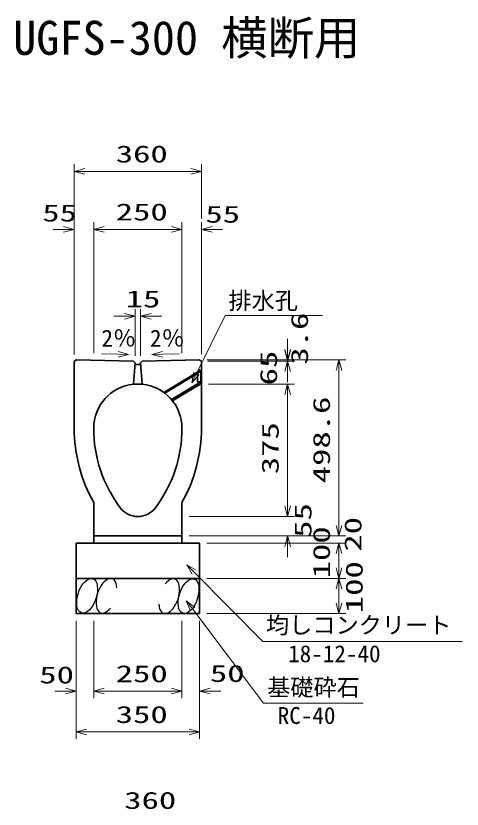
# Model space of a CAD drawing. Units: millimetres on the paper. Extents: x 15 to 1219, y 8 to 859.
# Drawn here: x 399.9 to 463.1, y 502.4 to 614.7 of the extents above; entities that cross this region are included whole.
import ezdxf
from ezdxf.enums import TextEntityAlignment as Align

# ---------------------------------------------------------------- set-up
doc = ezdxf.new("R2010")
doc.units = ezdxf.units.MM
doc.linetypes.add('DASHED', pattern=[7.5, 6, -1.5])
for name, color, linetype, lineweight in [('D-STR-DIM（寸法）', 7, 'Continuous', 13), ('D-STR-HTXT(均しCON-旗)', 7, 'Continuous', 13), ('D-STR-HTXT(基礎砕石-旗)', 7, 'Continuous', 13), ('D-STR-HTXT（WS-旗）', 7, 'Continuous', 13), ('D-STR-STRF(グリ)', 7, 'Continuous', 25), ('D-STR（構造物WS）', 1, 'Continuous', 35), ('D-STR（構造物）', 1, 'Continuous', 35)]:
    doc.layers.add(name, color=color, linetype=linetype, lineweight=lineweight)
doc.layers.add('D-STR-TXT(文字)', color=7, linetype='Continuous')
doc.styles.add('ＭＳ ゴシック', font='')
doc.styles.get('ＭＳ ゴシック').set_extended_font_data('MS Gothic')

# ---------------------------------------------------------------- blocks, each defined once
blk = doc.blocks.new('_Open30')
at = {"color": 7, "linetype": 'Continuous', "lineweight": 13}
for p, q in [((-1, 0.2679), (0, 0)), ((0, 0), (-1, -0.2679)), ((0, 0), (-1, 0))]:
    blk.add_line(p, q, dxfattribs=at)

msp = doc.modelspace()

# ---------------------------------------------------------------- linework, layer by layer
at = {"layer": 'D-STR-DIM（寸法）'}
for p, q in [((408.21, 585.456), (408.21, 593.664)), ((426.21, 585.973), (426.21, 593.664)), ((409.71, 592.664), (424.71, 592.664)), ((408.21, 566.723), (408.21, 585.456)), ((410.96, 566.918), (410.96, 585.456)), ((410.96, 566.918), (410.96, 585.456)), ((423.46, 566.918), (423.46, 585.456)), ((423.46, 566.918), (423.46, 585.456)), ((426.21, 566.723), (426.21, 585.456)), ((406.71, 584.456), (405.21, 584.456)), ((412.46, 584.456), (413.96, 584.456)), ((412.46, 584.456), (421.96, 584.456)), ((421.96, 584.456), (420.46, 584.456)), ((427.71, 584.456), (429.21, 584.456)), ((416.816, 566.549), (416.816, 573.143)), ((417.607, 566.534), (417.607, 573.143)), ((415.316, 572.143), (413.816, 572.143)), ((419.107, 572.143), (420.607, 572.143)), ((438.402, 567.466), (438.402, 568.966)), ((438.402, 567.306), (438.402, 568.806)), ((412.051, 566.826), (414.412, 566.779)), ((423.071, 566.809), (420.71, 566.761)), ((426.96, 565.968), (446.663, 565.968)), ((427.126, 565.806), (439.402, 565.806)), ((427.126, 565.806), (439.402, 565.806)), ((427.96, 565.966), (439.402, 565.966)), ((438.402, 564.306), (438.402, 562.806)), ((445.663, 542.543), (445.663, 564.468)), ((427.21, 562.551), (439.402, 562.551)), ((427.21, 562.551), (439.402, 562.551)), ((438.402, 545.293), (438.402, 561.051)), ((438.402, 561.051), (438.402, 559.551)), ((438.402, 545.293), (438.402, 546.793)), ((424.46, 543.793), (439.402, 543.793)), ((424.46, 543.793), (439.402, 543.793)), ((445.663, 542.543), (445.663, 544.043)), ((424.46, 541.043), (446.663, 541.043)), ((424.46, 541.043), (439.402, 541.043)), ((424.46, 541.043), (446.663, 541.043)), ((426.96, 540.043), (446.663, 540.043)), ((426.96, 540.043), (446.663, 540.043)), ((438.402, 539.543), (438.402, 538.043)), ((445.663, 536.543), (445.663, 538.543)), ((445.663, 538.543), (445.663, 537.043)), ((426.96, 535.043), (446.663, 535.043)), ((426.96, 535.043), (446.663, 535.043)), ((445.663, 531.543), (445.663, 533.543)), ((408.46, 529.043), (408.46, 518.076)), ((410.96, 529.043), (410.96, 518.076)), ((410.96, 529.043), (410.96, 518.076)), ((423.46, 529.043), (423.46, 518.076)), ((423.46, 529.043), (423.46, 518.076)), ((425.96, 529.043), (425.96, 518.076)), ((426.96, 530.043), (446.663, 530.043)), ((406.96, 519.076), (405.46, 519.076)), ((412.46, 519.076), (413.96, 519.076)), ((412.46, 519.076), (421.96, 519.076)), ((421.96, 519.076), (420.46, 519.076)), ((427.46, 519.076), (428.96, 519.076)), ((408.46, 518.076), (408.46, 512.303)), ((425.96, 518.076), (425.96, 512.303)), ((409.96, 513.303), (424.46, 513.303))]:
    msp.add_line(p, q, dxfattribs=at)
at = {"layer": 'D-STR-HTXT(均しCON-旗)'}
msp.add_lwpolyline([(463.108, 526.096), (434.9, 526.096), (425.177, 535.912)], dxfattribs=at)
at = {"layer": 'D-STR-HTXT(基礎砕石-旗)'}
msp.add_lwpolyline([(449.082, 517.346), (434.978, 517.346), (424.974, 530.672)], dxfattribs=at)
at = {"layer": 'D-STR-HTXT（WS-旗）'}
msp.add_lwpolyline([(443.337, 572.278), (429.548, 572.278), (425.508, 564.067)], dxfattribs=at)
at = {"layer": 'D-STR-STRF(グリ)'}
for centre, major_axis in [((410.035, 532.567), (0.79, 2.421)), ((424.384, 532.52), (-0.79, -2.421))]:
    msp.add_ellipse(centre, major_axis=major_axis, ratio=0.5139, dxfattribs=at)
for centre, major_axis in [((412.776, 532.567), (0.79, 2.421)), ((421.644, 532.52), (-0.79, -2.421))]:
    msp.add_ellipse(centre, major_axis=major_axis, ratio=0.5139, start_param=5.3575563, end_param=10.3750652, dxfattribs=at)
at = {"layer": 'D-STR（構造物WS）'}
for p, q in [((426.052, 564.456), (420.879, 561.352)), ((421.009, 561.255), (425.635, 564.031)), ((426.135, 564.373), (425.635, 564.073)), ((425.635, 564.073), (425.635, 562.873)), ((426.135, 564.373), (425.887, 564.621)), ((426.135, 562.573), (426.135, 564.373)), ((426.135, 562.873), (421.952, 560.363)), ((425.635, 562.873), (426.135, 562.873)), ((422.112, 560.168), (426.135, 562.582)), ((425.832, 562.398), (426.135, 562.573))]:
    msp.add_line(p, q, dxfattribs=at)
at = {"layer": 'D-STR（構造物）'}
for p, q in [((408.46, 565.968), (408.21, 565.723)), ((408.21, 565.723), (408.21, 556.293)), ((416.584, 565.806), (408.46, 565.968)), ((416.584, 565.806), (416.815, 565.552)), ((416.815, 565.552), (416.585, 562.512)), ((417.836, 565.806), (417.605, 565.552)), ((417.605, 565.552), (417.835, 562.512)), ((425.96, 565.968), (417.836, 565.806)), ((425.96, 565.968), (426.21, 565.723)), ((426.21, 565.723), (426.21, 556.293)), ((410.96, 540.043), (410.96, 545.772)), ((423.46, 540.043), (423.46, 545.772)), ((410.96, 541.043), (423.46, 541.043)), ((408.46, 540.043), (425.96, 540.043)), ((408.46, 530.043), (408.46, 540.043)), ((425.96, 530.043), (425.96, 540.043)), ((408.46, 535.043), (425.96, 535.043)), ((408.46, 530.043), (425.96, 530.043))]:
    msp.add_line(p, q, dxfattribs=at)
at = {"layer": 'D-STR（構造物）', "linetype": 'DASHED'}
for p in [(417.066, 565.301), (417.356, 565.301)]:
    msp.add_line(p, (417.211, 565.301), dxfattribs=at)
for centre, radius, start, end in [((417.064, 565.551), 0.25, 179.93762, 270), ((417.358, 565.551), 0.25, 270, 0.06238), ((417.209, 557.54), 5.011, 82.82494, 97.15522)]:
    msp.add_arc(centre, radius, start, end, dxfattribs=at)
at = {"layer": 'D-STR（構造物）'}
for centre, radius, start, end in [((417.21, 556.293), 6.25, 95.73924, 180), ((417.227, 556.309), 6.233, 359.8589, 84.4035), ((429.71, 556.293), 21.5, 180, 209.2972), ((429.71, 556.293), 18.75, 180, 216.86989), ((404.71, 556.293), 18.75, 323.13008, 0), ((404.71, 556.293), 21.5, 330.70277, 0), ((417.21, 546.918), 3.125, 216.86989, 323.13008)]:
    msp.add_arc(centre, radius, start, end, dxfattribs=at)

# ---------------------------------------------------------------- block references
at = {"layer": 'D-STR-DIM（寸法）', "xscale": 1.5, "yscale": 1.5}
for p, rotation in [((408.21, 592.664), 180), ((410.96, 584.456), 180), ((410.96, 584.456), 180), ((426.21, 584.456), 180), ((417.607, 572.143), 180), ((438.402, 565.966), 270), ((438.402, 565.806), 270), ((415.912, 566.749), 358.85424), ((419.21, 566.731), 181.14576), ((438.402, 565.806), 90), ((445.663, 565.968), 90), ((438.402, 562.551), 90), ((438.402, 562.551), 90), ((438.402, 543.793), 270), ((438.402, 543.793), 270), ((445.663, 541.043), 270), ((445.663, 541.043), 270), ((438.402, 541.043), 90), ((445.663, 540.043), 90), ((445.663, 540.043), 90), ((445.663, 535.043), 270), ((445.663, 535.043), 90), ((445.663, 530.043), 270), ((410.96, 519.076), 180), ((410.96, 519.076), 180), ((425.96, 519.076), 180), ((408.46, 513.303), 180)]:
    msp.add_blockref('_Open30', p, dxfattribs=dict(at, rotation=rotation))
for p in [(426.21, 592.664), (408.21, 584.456), (423.46, 584.456), (423.46, 584.456), (416.816, 572.143), (408.46, 519.076), (423.46, 519.076), (423.46, 519.076), (425.96, 513.303)]:
    msp.add_blockref('_Open30', p, dxfattribs=at)
at = {"layer": 'D-STR-HTXT(均しCON-旗)', "xscale": 1.5, "yscale": 1.5, "rotation": 134.72505}
msp.add_blockref('_Open30', (424.121, 536.978), dxfattribs=at)
at = {"layer": 'D-STR-HTXT(基礎砕石-旗)', "xscale": 1.5, "yscale": 1.5, "rotation": 126.89552}
msp.add_blockref('_Open30', (424.073, 531.872), dxfattribs=at)
at = {"layer": 'D-STR-HTXT（WS-旗）', "xscale": 1.5, "yscale": 1.5, "rotation": 243.798}
msp.add_blockref('_Open30', (424.845, 562.721), dxfattribs=at)

# ---------------------------------------------------------------- texts
at = {"layer": 'D-STR-DIM（寸法）', "style": 'ＭＳ ゴシック', "width": 1.5}
for s, p in [('360', (414.085, 593.201)), ('55', (403.691, 584.849)), ('250', (414.085, 584.993)), ('55', (426.775, 584.679)), ('15', (415.499, 572.681)), ('50', (403.262, 519.443)), ('250', (414.085, 519.614)), ('50', (427.412, 519.651)), ('350', (414.085, 513.84)), ('360', (415.284, 501.683))]:
    msp.add_text(s, height=2.405, dxfattribs=at).set_placement(p, align=Align.BOTTOM_LEFT)
for s, p in [('3.6', (442.015, 565.303)), ('65', (437.636, 562.372)), ('498.6', (445.125, 548.506)), ('375', (437.865, 549.792)), ('55', (442.511, 540.785)), ('20', (449.577, 538.825)), ('100', (445.125, 535.043)), ('100', (449.749, 530.11))]:
    msp.add_text(s, height=2.405, rotation=90, dxfattribs=at).set_placement(p, align=Align.BOTTOM_LEFT)
at = {"layer": 'D-STR-DIM（寸法）', "style": 'ＭＳ ゴシック'}
for rotation, p in [(0.01, (412.058, 567.124)), (359.99, (418.926, 567.121))]:
    msp.add_text('2％', height=2.405, rotation=rotation, dxfattribs=at).set_placement(p, align=Align.BOTTOM_LEFT)
at = {"layer": 'D-STR-HTXT(均しCON-旗)', "style": 'ＭＳ ゴシック'}
for s, p in [('均しコンクリート', (435.347, 526.506)), ('18-12-40', (438.481, 522.445))]:
    msp.add_text(s, height=2.405, dxfattribs=at).set_placement(p, align=Align.BOTTOM_LEFT)
at = {"layer": 'D-STR-HTXT(基礎砕石-旗)', "style": 'ＭＳ ゴシック'}
for s, p in [('基礎砕石', (435.513, 517.681)), ('RC-40', (437.001, 513.695))]:
    msp.add_text(s, height=2.405, dxfattribs=at).set_placement(p, align=Align.BOTTOM_LEFT)
at = {"layer": 'D-STR-HTXT（WS-旗）', "style": 'ＭＳ ゴシック'}
msp.add_text('排水孔', height=2.405, dxfattribs=at).set_placement((430.029, 572.43), align=Align.BOTTOM_LEFT)
at = {"layer": 'D-STR-TXT(文字)', "style": 'ＭＳ ゴシック'}
msp.add_text('UGFS-300 横断用', height=4.811, dxfattribs=at).set_placement((399.555, 607.726), align=Align.BOTTOM_LEFT)

doc.saveas('drawing.dxf')
